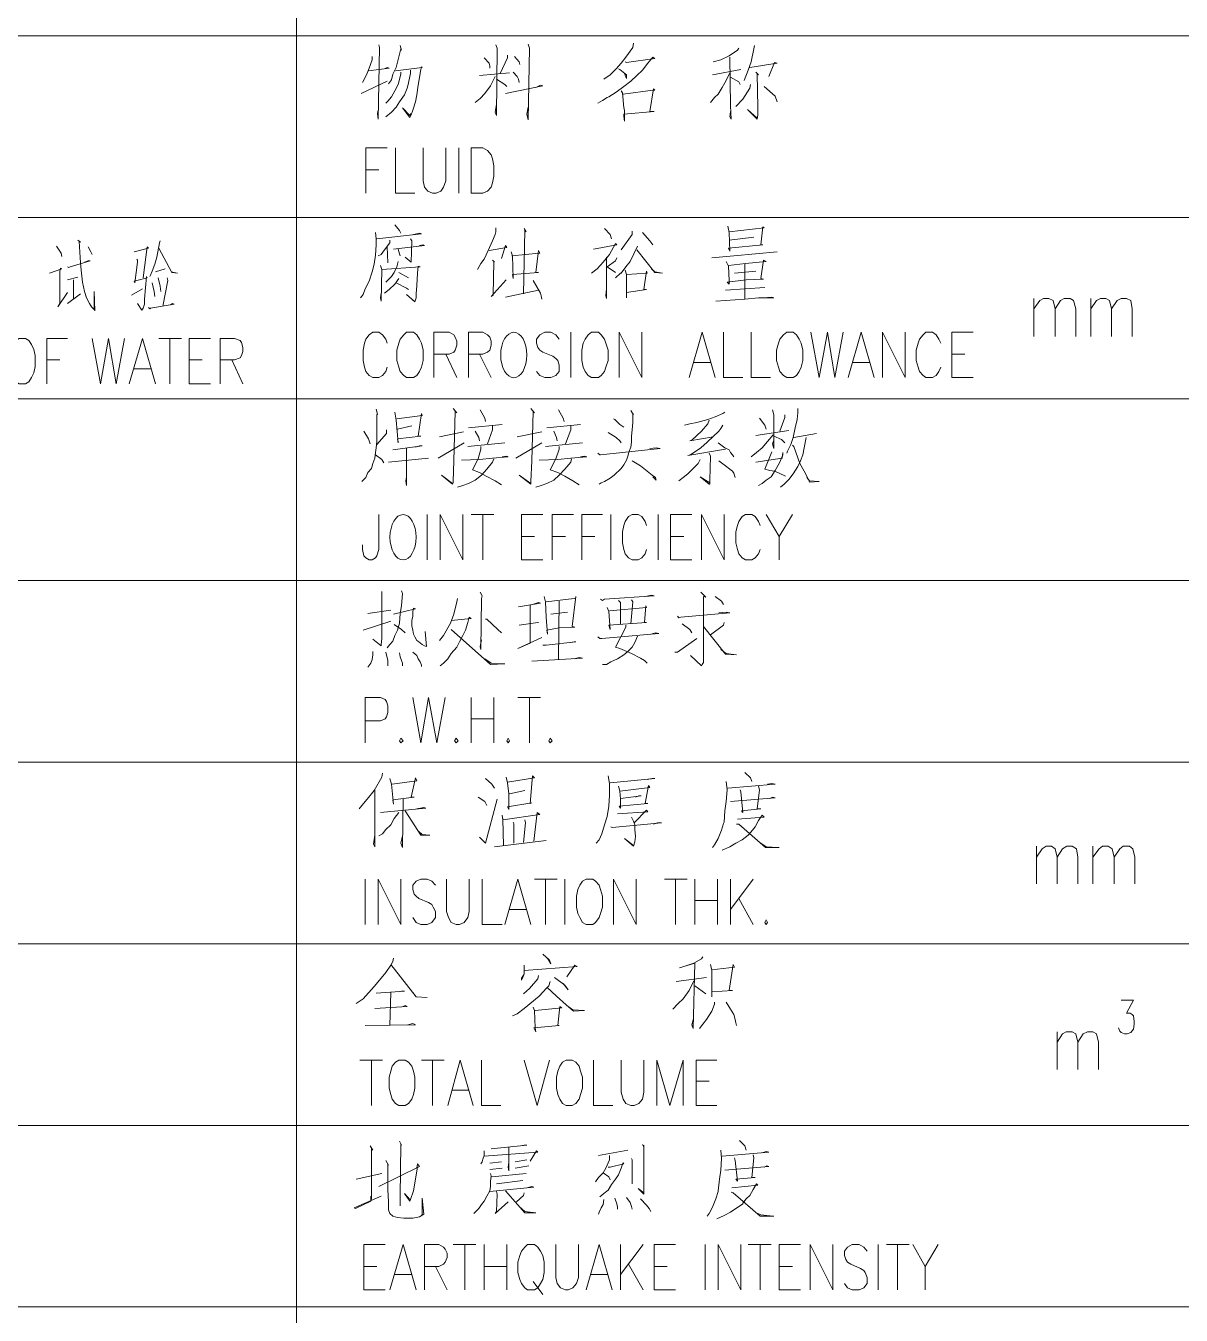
# Model space of a CAD drawing. Header units: millimetres. Extents: x 0 to 588, y 0 to 874.
# Drawn here: x 516.41 to 551.97, y 716.66 to 756.34 of the extents above; entities that cross this region are included whole.
import ezdxf

# ---------------------------------------------------------------- set-up
doc = ezdxf.new("R2010")
doc.units = ezdxf.units.MM
doc.layers.get('0').update_dxf_attribs({"lineweight": 18})

msp = doc.modelspace()

# ---------------------------------------------------------------- linework, layer by layer
at = {"color": 6, "lineweight": 0}
for points in [[(524.743, 806.344), (524.743, 677.777)], [(455.02, 756.031), (524.743, 756.031)], [(524.743, 756.031), (580.623, 756.031)], [(524.743, 756.031), (580.623, 756.031)], [(527.283, 755.755), (527.304, 755.671), (527.262, 753.469), (527.24, 753.639), (527.262, 753.745)], [(527.939, 755.734), (527.981, 755.586), (527.96, 755.629), (527.812, 755.057), (527.706, 754.845), (527.664, 754.676), (527.579, 754.549)], [(530.881, 755.755), (530.923, 755.65), (530.902, 753.576), (530.86, 753.682), (530.902, 753.914)], [(531.876, 755.777), (531.918, 755.65), (531.876, 753.448), (531.834, 753.618), (531.876, 753.83)], [(535.115, 755.798), (535.093, 755.671), (534.882, 755.374), (534.734, 755.184), (534.585, 755.015), (534.395, 754.824), (534.204, 754.697)], [(538.353, 755.65), (538.311, 755.586), (538.057, 755.417), (537.803, 755.29), (537.57, 755.226)], [(538.84, 755.734), (538.819, 755.629), (538.734, 755.226), (538.649, 754.973), (538.522, 754.655)], [(527.071, 755.396), (527.071, 755.29), (526.986, 755.036), (526.902, 754.824), (526.775, 754.591)], [(526.965, 754.951), (527.6, 755.036), (527.537, 755.057), (527.452, 755.015)], [(527.791, 754.951), (528.616, 755.057), (528.595, 755.078), (528.574, 754.994), (528.489, 754.507), (528.447, 754.211), (528.405, 753.999), (528.32, 753.745), (528.278, 753.597), (528.235, 753.512), (528.003, 753.808), (528.235, 753.576), (528.278, 753.639)], [(530.521, 755.354), (530.669, 755.184), (530.691, 755.1), (530.691, 755.036)], [(531.241, 755.438), (531.241, 755.354), (531.008, 754.866)], [(531.453, 755.396), (531.601, 755.226), (531.622, 755.142)], [(534.861, 755.226), (534.903, 755.205), (535.771, 755.332), (535.707, 755.374), (535.559, 755.184), (535.39, 754.973), (535.22, 754.803), (535.03, 754.634), (534.818, 754.465), (534.585, 754.295), (534.352, 754.147), (534.31, 754.126), (534.162, 754.041), (534.014, 753.956)], [(538.078, 755.374), (538.099, 753.872), (538.12, 753.469), (538.078, 753.533), (538.099, 753.703)], [(538.692, 755.057), (539.538, 755.184), (539.454, 755.205), (539.284, 754.782)], [(528.256, 754.973), (528.256, 754.866), (528.172, 754.485), (528.151, 754.422), (528.066, 754.211), (527.918, 753.999), (527.812, 753.83), (527.664, 753.682), (527.495, 753.533)], [(527.96, 754.909), (527.96, 754.845), (527.875, 754.528), (527.77, 754.337), (527.664, 754.147), (527.558, 754.02), (527.495, 753.956)], [(530.86, 754.782), (530.712, 754.485), (530.543, 754.253), (530.394, 754.105), (530.246, 753.977)], [(530.373, 754.803), (531.304, 754.888)], [(530.902, 754.697), (531.156, 754.528), (531.22, 754.465)], [(531.41, 754.909), (531.537, 754.782), (531.58, 754.697), (531.601, 754.591)], [(534.649, 755.015), (534.691, 754.994), (534.903, 754.824), (534.903, 754.719), (534.839, 754.866)], [(538.078, 754.888), (537.972, 754.655), (537.845, 754.443), (537.718, 754.232), (537.612, 754.126), (537.485, 753.977)], [(537.549, 754.824), (538.417, 754.994)], [(538.099, 754.761), (538.353, 754.612), (538.395, 754.528)], [(538.882, 754.909), (538.967, 754.824), (538.924, 754.845), (538.946, 753.83), (538.946, 753.597), (538.924, 753.469), (538.628, 753.766), (538.924, 753.491)], [(526.732, 754.253), (527.537, 754.634)], [(531.178, 754.253), (532.321, 754.485), (532.257, 754.507), (532.109, 754.443)], [(534.734, 754.337), (534.776, 754.274), (534.818, 753.808), (534.839, 753.745), (534.839, 753.406), (534.818, 753.554), (534.818, 753.618), (535.75, 753.703), (535.622, 753.703), (535.728, 754.401), (535.771, 754.359), (535.707, 754.359), (534.797, 754.232)], [(538.713, 754.528), (538.692, 754.422), (538.48, 754.083), (538.268, 753.851)], [(539.136, 754.465), (539.475, 754.168), (539.538, 753.999)], [(526.881, 751.184), (526.881, 752.58), (527.537, 752.58)], [(527.791, 752.58), (527.791, 751.184), (528.384, 751.184)], [(528.638, 752.58), (528.638, 751.565), (528.68, 751.374), (528.786, 751.247), (528.934, 751.184), (529.04, 751.184), (529.188, 751.247), (529.273, 751.374), (529.336, 751.565), (529.336, 752.58)], [(529.738, 752.58), (529.738, 751.184)], [(526.881, 751.904), (527.283, 751.904)], [(479.235, 750.443), (524.743, 750.443)], [(527.177, 749.977), (527.198, 749.787), (527.198, 749.596), (527.177, 749.279), (527.135, 749.004), (527.071, 748.77), (526.986, 748.475), (526.86, 748.241), (526.796, 748.072), (526.711, 747.966)], [(527.219, 749.787), (528.595, 749.935), (528.532, 749.956), (528.341, 749.913)], [(527.77, 750.21), (527.918, 750.041), (527.96, 749.956)], [(530.881, 750.125), (530.881, 749.999), (530.86, 749.913), (530.775, 749.723), (530.648, 749.427), (530.521, 749.152), (530.415, 749.024), (530.31, 748.834)], [(531.749, 750.104), (531.812, 749.999), (531.77, 750.041), (531.728, 748.093)], [(534.226, 750.104), (534.395, 749.913), (534.437, 749.787)], [(535.072, 750.019), (535.072, 749.913), (534.734, 749.448)], [(535.39, 749.977), (535.622, 749.723), (535.707, 749.596)], [(538.014, 750.168), (538.057, 749.977), (538.078, 749.405), (538.035, 749.49), (539.094, 749.596), (539.03, 749.596), (539.094, 750.147), (539.136, 750.125), (538.057, 749.999)], [(517.356, 749.554), (517.462, 749.405), (517.504, 749.342), (517.525, 749.236)], [(518.012, 749.744), (518.096, 749.681), (518.054, 749.702), (518.096, 749.046), (518.118, 748.813), (518.16, 748.453), (518.223, 748.157), (518.287, 747.966), (518.372, 747.797), (518.435, 747.691), (518.52, 747.606), (518.541, 747.564), (518.52, 748.157), (518.52, 747.627)], [(518.329, 749.533), (518.414, 749.384), (518.456, 749.3)], [(519.747, 749.384), (520.192, 749.49), (520.15, 749.533), (520.023, 748.58)], [(520.552, 749.723), (520.531, 749.659), (520.446, 749.215), (520.383, 749.004), (520.298, 748.792), (520.255, 748.665), (520.234, 748.623)], [(527.621, 749.744), (527.621, 749.659), (527.452, 749.448), (527.346, 749.3), (527.262, 749.258)], [(527.537, 749.533), (527.558, 749.046)], [(527.727, 749.469), (528.68, 749.575), (528.638, 749.596), (528.532, 749.575)], [(528.256, 749.787), (528.299, 749.723), (528.278, 749.067), (528.087, 749.215)], [(530.669, 749.427), (531.22, 749.512), (531.178, 749.575), (531.051, 749.173)], [(533.887, 749.469), (534.606, 749.596), (534.564, 749.639), (534.374, 749.3), (534.183, 749.067), (533.993, 748.855), (533.823, 748.729)], [(535.241, 749.554), (535.009, 749.088), (534.882, 748.919), (534.734, 748.729), (534.712, 748.729), (534.564, 748.58)], [(538.057, 749.744), (538.819, 749.829)], [(517.694, 748.919), (517.737, 748.898), (517.779, 748.919), (518.393, 749.11), (518.329, 749.11), (518.223, 749.067)], [(519.832, 749.152), (519.853, 749.13), (519.853, 749.067), (519.769, 748.432), (519.747, 748.475), (519.832, 748.495), (520.15, 748.58), (520.129, 748.623), (520.065, 747.924), (520.065, 747.776), (520.023, 747.649), (519.98, 747.586), (519.853, 747.797)], [(520.51, 749.49), (520.912, 748.75), (521.081, 748.729), (520.89, 748.77)], [(527.875, 749.469), (527.918, 749.321), (527.939, 749.258)], [(530.775, 749.13), (530.839, 749.067), (530.818, 749.088), (530.797, 748.051), (530.733, 748.009), (531.199, 748.516)], [(531.347, 749.384), (531.389, 749.258), (531.41, 748.559), (531.389, 748.686), (532.193, 748.75), (532.109, 748.75), (532.193, 749.427), (532.236, 749.342), (532.215, 749.342), (531.368, 749.258)], [(534.289, 749.215), (534.289, 747.945), (534.268, 748.03), (534.289, 748.241)], [(534.606, 749.194), (534.564, 749.11), (534.31, 748.919), (534.564, 748.75)], [(535.22, 749.448), (535.771, 748.75), (536.004, 748.729), (535.771, 748.77), (535.665, 748.855)], [(537.528, 749.194), (538.205, 749.258), (539.538, 749.384)], [(537.972, 749.088), (538.035, 748.94), (538.057, 748.495), (538.057, 748.39), (537.993, 748.453), (538.586, 748.516), (539.115, 748.538), (539.03, 748.559), (539.115, 749.13), (539.2, 749.088), (538.565, 749.024), (538.035, 748.961)], [(517.144, 748.729), (517.525, 748.855), (517.483, 748.876), (517.462, 748.792), (517.462, 747.797), (517.398, 747.691), (517.694, 748.135)], [(520.7, 748.855), (520.404, 748.77)], [(527.325, 748.961), (527.367, 748.834), (527.346, 747.861), (527.325, 747.966), (527.346, 748.115)], [(527.367, 748.834), (528.553, 748.919), (528.489, 748.94), (528.468, 748.729), (528.447, 748.347), (528.426, 748.093), (528.426, 747.966), (528.384, 747.84), (528.13, 748.072), (528.362, 747.861)], [(527.875, 749.088), (527.833, 748.919), (527.749, 748.75), (527.664, 748.623), (527.495, 748.453)], [(527.897, 748.75), (528.193, 748.58)], [(534.861, 748.813), (534.903, 748.686), (534.903, 747.966), (534.903, 748.135), (535.517, 748.221), (535.432, 748.221), (535.517, 748.792), (535.538, 748.729), (534.903, 748.686)], [(538.226, 748.729), (538.882, 748.792)], [(538.543, 749.024), (538.543, 747.924)], [(517.694, 748.516), (518.012, 748.601)], [(517.885, 748.516), (517.885, 747.945)], [(520.298, 748.432), (520.361, 748.157), (520.383, 748.009)], [(520.488, 748.58), (520.552, 748.326), (520.573, 748.157)], [(520.764, 748.58), (520.785, 748.495), (520.636, 747.712)], [(527.897, 748.559), (527.77, 748.39), (527.6, 748.221), (527.452, 748.115)], [(527.812, 748.432), (528.13, 748.262), (528.193, 748.221)], [(532.024, 748.495), (532.257, 748.115), (532.278, 748.03), (532.299, 747.924)], [(517.694, 747.797), (518.096, 748.093)], [(519.663, 748.051), (520.001, 748.241)], [(531.178, 747.987), (532.193, 748.199)], [(537.654, 747.861), (538.543, 747.924), (538.967, 747.966), (539.433, 747.966), (539.369, 747.987), (539.094, 747.966)], [(537.951, 748.199), (539.157, 748.284)], [(547.433, 747.945), (547.433, 746.781)], [(547.433, 747.627), (547.624, 747.882), (547.73, 747.945), (547.899, 747.945), (548.026, 747.882), (548.09, 747.627), (548.09, 746.781)], [(548.09, 747.627), (548.259, 747.882), (548.365, 747.945), (548.555, 747.945), (548.661, 747.882), (548.725, 747.627), (548.725, 746.781)], [(549.19, 747.945), (549.19, 746.781)], [(549.19, 747.627), (549.36, 747.882), (549.487, 747.945), (549.656, 747.945), (549.762, 747.882), (549.825, 747.627), (549.825, 746.781)], [(549.825, 747.627), (549.995, 747.882), (550.122, 747.945), (550.291, 747.945), (550.418, 747.882), (550.46, 747.627), (550.46, 746.781)], [(520.192, 747.67), (520.234, 747.627), (520.255, 747.649), (520.975, 747.776), (520.933, 747.797), (520.869, 747.755)], [(527.537, 746.569), (527.495, 746.697), (527.389, 746.823), (527.283, 746.908), (527.092, 746.908), (526.986, 746.823), (526.881, 746.697), (526.838, 746.569), (526.796, 746.358), (526.796, 746.04), (526.838, 745.829), (526.881, 745.701), (526.986, 745.575), (527.092, 745.511), (527.283, 745.511), (527.389, 745.575), (527.495, 745.701), (527.537, 745.829)], [(528.976, 745.511), (528.976, 746.908), (529.442, 746.908), (529.59, 746.823), (529.632, 746.76), (529.675, 746.633), (529.675, 746.506), (529.632, 746.358), (529.59, 746.294), (529.442, 746.23), (528.976, 746.23)], [(530.034, 745.511), (530.034, 746.908), (530.479, 746.908), (530.627, 746.823), (530.691, 746.76), (530.733, 746.633), (530.733, 746.506), (530.691, 746.358), (530.627, 746.294), (530.479, 746.23), (530.034, 746.23)], [(532.828, 746.697), (532.723, 746.823), (532.574, 746.908), (532.384, 746.908), (532.236, 746.823), (532.13, 746.697), (532.13, 746.569), (532.172, 746.442), (532.236, 746.358), (532.321, 746.294), (532.638, 746.167), (532.723, 746.104), (532.786, 746.04), (532.828, 745.892), (532.828, 745.701), (532.723, 745.575), (532.574, 745.511), (532.384, 745.511), (532.236, 745.575), (532.13, 745.701)], [(533.188, 746.908), (533.188, 745.511)], [(534.67, 745.511), (534.67, 746.908), (535.369, 745.511), (535.369, 746.908)], [(536.829, 745.511), (537.231, 746.908), (537.633, 745.511)], [(537.887, 746.908), (537.887, 745.511), (538.48, 745.511)], [(538.734, 746.908), (538.734, 745.511), (539.327, 745.511)], [(540.576, 746.908), (540.83, 745.511), (541.083, 746.908), (541.316, 745.511), (541.57, 746.908)], [(541.718, 745.511), (542.121, 746.908), (542.523, 745.511)], [(542.777, 745.511), (542.777, 746.908), (543.475, 745.511), (543.475, 746.908)], [(544.576, 746.569), (544.513, 746.697), (544.428, 746.823), (544.322, 746.908), (544.11, 746.908), (544.026, 746.823), (543.92, 746.697), (543.878, 746.569), (543.814, 746.358), (543.814, 746.04), (543.878, 745.829), (543.92, 745.701), (544.026, 745.575), (544.11, 745.511), (544.322, 745.511), (544.428, 745.575), (544.513, 745.701), (544.576, 745.829)], [(544.915, 745.511), (544.915, 746.908), (545.571, 746.908)], [(517.059, 745.32), (517.059, 746.718), (517.694, 746.718)], [(518.456, 746.718), (518.71, 745.32), (518.964, 746.718), (519.197, 745.32), (519.451, 746.718)], [(519.599, 745.32), (520.001, 746.718), (520.404, 745.32)], [(520.51, 746.718), (521.208, 746.718)], [(520.848, 746.718), (520.848, 745.32)], [(521.441, 745.32), (521.441, 746.718), (522.097, 746.718)], [(522.393, 745.32), (522.393, 746.718), (522.838, 746.718), (523.007, 746.654), (523.049, 746.59), (523.092, 746.442), (523.092, 746.315), (523.049, 746.188), (523.007, 746.125), (522.838, 746.061), (522.393, 746.061)], [(517.059, 746.061), (517.462, 746.061)], [(521.441, 746.061), (521.843, 746.061)], [(522.753, 746.061), (523.092, 745.32)], [(529.336, 746.23), (529.675, 745.511)], [(530.373, 746.23), (530.733, 745.511)], [(536.977, 745.977), (537.485, 745.977)], [(541.867, 745.977), (542.375, 745.977)], [(544.915, 746.23), (545.317, 746.23)], [(519.747, 745.786), (520.255, 745.786)], [(521.441, 745.32), (522.097, 745.32)], [(544.915, 745.511), (545.571, 745.511)], [(455.02, 744.855), (524.743, 744.855)], [(524.743, 744.855), (580.623, 744.855)], [(524.743, 744.855), (580.623, 744.855)], [(527.198, 744.537), (527.24, 744.389), (527.219, 744.368), (527.219, 743.543), (527.198, 743.352), (527.177, 743.204), (527.156, 743.034), (527.092, 742.865), (527.05, 742.717), (526.944, 742.59), (526.881, 742.442), (526.754, 742.315)], [(527.77, 744.452), (527.812, 744.198), (527.875, 743.5), (527.854, 743.627), (528.574, 743.712), (528.489, 743.712), (528.595, 744.41), (528.616, 744.347), (527.833, 744.241)], [(529.569, 744.558), (529.675, 744.431), (529.632, 744.474), (529.59, 742.95), (529.569, 742.315), (529.569, 742.273), (529.548, 742.23), (529.209, 742.505), (529.548, 742.251)], [(530.394, 744.516), (530.543, 744.262), (530.564, 744.157)], [(531.961, 744.558), (532.067, 744.431), (532.024, 744.474), (531.982, 742.95), (531.961, 742.315), (531.961, 742.23), (531.601, 742.505), (531.961, 742.251)], [(532.807, 744.516), (532.956, 744.262), (532.977, 744.157)], [(535.03, 744.495), (535.115, 744.368), (535.093, 744.389), (535.093, 744.135), (535.072, 743.902), (535.051, 743.712), (535.051, 743.521), (535.03, 743.373), (534.987, 743.246), (534.945, 743.098), (534.903, 742.971), (534.818, 742.823), (534.734, 742.717), (534.522, 742.505), (534.395, 742.42), (534.226, 742.315), (534.12, 742.273), (534.056, 742.23)], [(537.93, 744.452), (537.866, 744.41), (537.633, 744.305), (537.4, 744.22), (537.062, 744.135), (536.85, 744.093), (536.681, 744.051)], [(539.39, 744.516), (539.433, 744.368), (539.433, 743.331), (539.39, 743.479), (539.433, 743.585)], [(539.771, 744.368), (539.771, 744.283), (539.623, 743.86)], [(540.173, 744.558), (540.173, 744.431), (540.152, 744.22), (540.089, 743.966), (540.025, 743.669), (539.962, 743.458), (539.856, 743.246), (539.835, 743.183)], [(527.854, 743.923), (528.299, 744.029)], [(530.034, 743.966), (531.072, 744.072)], [(530.775, 744.029), (530.775, 743.902), (530.627, 743.479)], [(532.447, 743.966), (533.485, 744.072)], [(533.188, 744.029), (533.188, 743.902), (533.019, 743.479)], [(534.501, 744.241), (534.543, 744.22), (534.691, 744.072), (534.818, 743.987)], [(537.866, 744.051), (537.803, 743.944), (537.739, 743.86), (537.379, 743.521), (537.189, 743.352), (536.871, 743.14), (536.787, 743.119), (537.951, 743.309)], [(537.443, 744.198), (537.4, 744.093), (537.21, 743.86), (536.914, 743.585), (536.85, 743.563), (537.57, 743.691)], [(538.988, 744.262), (539.157, 744.051), (539.2, 743.923)], [(526.817, 743.86), (526.965, 743.627), (526.986, 743.563), (527.008, 743.479)], [(527.516, 743.902), (527.516, 743.797), (527.219, 743.458)], [(529.145, 743.691), (529.886, 743.839)], [(530.246, 743.86), (530.352, 743.669), (530.373, 743.563)], [(531.537, 743.691), (532.299, 743.839)], [(532.659, 743.86), (532.744, 743.669), (532.765, 743.563)], [(534.331, 743.818), (534.585, 743.669), (534.691, 743.563), (534.734, 743.5)], [(539.411, 743.754), (539.242, 743.543), (539.073, 743.352), (538.903, 743.204), (538.734, 743.077)], [(538.882, 743.733), (539.898, 743.881)], [(539.433, 743.712), (539.665, 743.606), (539.771, 743.5)], [(540.427, 743.669), (540.364, 743.352), (540.322, 743.14), (540.258, 742.95), (540.173, 742.78), (540.025, 742.548), (539.898, 742.379), (539.75, 742.23), (539.644, 742.145)], [(540.046, 743.669), (540.745, 743.797)], [(527.706, 743.289), (528.616, 743.415), (528.532, 743.415), (528.405, 743.373)], [(528.13, 743.331), (528.13, 742.188), (528.108, 742.336), (528.13, 742.463)], [(529.103, 743.034), (529.908, 743.5)], [(530.013, 743.394), (531.156, 743.5)], [(530.415, 743.394), (530.415, 743.309), (530.331, 743.014), (530.162, 742.674), (530.373, 742.59), (530.585, 742.484), (530.86, 742.336), (531.051, 742.209)], [(531.495, 743.034), (532.299, 743.5)], [(532.405, 743.394), (533.548, 743.5)], [(532.828, 743.394), (532.828, 743.309), (532.723, 743.014), (532.553, 742.674), (532.786, 742.59), (532.998, 742.484), (533.252, 742.336), (533.442, 742.209)], [(534.014, 743.183), (534.077, 743.14), (534.098, 743.14), (535.94, 743.331), (535.813, 743.352), (535.622, 743.331)], [(537.443, 743.183), (537.485, 743.098), (537.464, 742.357), (537.464, 742.23), (537.443, 742.23), (537.168, 742.463), (537.464, 742.273)], [(537.718, 743.5), (537.93, 743.352), (538.057, 743.289), (538.099, 743.204), (538.163, 743.14), (538.205, 743.077)], [(538.882, 742.908), (539.687, 743.034), (539.708, 743.204), (539.708, 743.14), (539.623, 742.908), (539.475, 742.654), (539.348, 742.463), (539.2, 742.357), (539.073, 742.251), (538.967, 742.188)], [(539.369, 743.225), (539.157, 742.696), (539.306, 742.654), (539.454, 742.633), (539.602, 742.569), (539.792, 742.484)], [(540.004, 743.437), (540.046, 743.394), (540.237, 742.865), (540.364, 742.633), (540.512, 742.357), (540.533, 742.294), (540.83, 742.315), (540.533, 742.336), (540.448, 742.442)], [(527.177, 743.14), (527.367, 742.992), (527.431, 742.886)], [(527.579, 742.908), (528.807, 743.034)], [(530.818, 743.014), (530.775, 742.908), (530.606, 742.696), (530.437, 742.505), (530.246, 742.357), (530.034, 742.251), (529.865, 742.188), (529.696, 742.145)], [(529.823, 742.971), (530.373, 742.992), (530.775, 743.034), (531.262, 743.077), (531.22, 743.098), (531.072, 743.077)], [(533.21, 743.014), (533.188, 742.908), (532.998, 742.696), (532.828, 742.505), (532.659, 742.357), (532.447, 742.251), (532.278, 742.188), (532.109, 742.145)], [(532.215, 742.971), (532.786, 742.992), (533.188, 743.034), (533.675, 743.077), (533.612, 743.098), (533.485, 743.077)], [(535.072, 742.95), (535.326, 742.802), (535.538, 742.633), (535.686, 742.505), (535.792, 742.442), (535.813, 742.357), (535.707, 742.463)], [(537.168, 742.992), (537.104, 742.865), (536.914, 742.674), (536.787, 742.548), (536.639, 742.442), (536.511, 742.336)], [(537.739, 742.95), (537.951, 742.802), (538.078, 742.696), (538.163, 742.633), (538.205, 742.569), (538.247, 742.442)], [(527.283, 741.299), (527.283, 740.219), (527.219, 740.029), (527.177, 739.965), (527.071, 739.902), (526.986, 739.902), (526.881, 739.965), (526.817, 740.029), (526.775, 740.219), (526.775, 740.368)], [(528.764, 741.299), (528.764, 739.902)], [(529.167, 739.902), (529.167, 741.299), (529.865, 739.902), (529.865, 741.299)], [(530.119, 741.299), (530.818, 741.299)], [(530.479, 741.299), (530.479, 739.902)], [(531.664, 739.902), (531.664, 741.299), (532.321, 741.299)], [(532.617, 739.902), (532.617, 741.299), (533.273, 741.299)], [(533.527, 739.902), (533.527, 741.299), (534.162, 741.299)], [(534.416, 741.299), (534.416, 739.902)], [(535.517, 740.96), (535.474, 741.087), (535.369, 741.236), (535.263, 741.299), (535.072, 741.299), (534.966, 741.236), (534.861, 741.087), (534.818, 740.96), (534.776, 740.769), (534.776, 740.431), (534.818, 740.219), (534.861, 740.092), (534.966, 739.965), (535.072, 739.902), (535.263, 739.902), (535.369, 739.965), (535.474, 740.092), (535.517, 740.219)], [(535.876, 741.299), (535.876, 739.902)], [(536.258, 739.902), (536.258, 741.299), (536.914, 741.299)], [(537.21, 739.902), (537.21, 741.299), (537.909, 739.902), (537.909, 741.299)], [(539.009, 740.96), (538.967, 741.087), (538.861, 741.236), (538.755, 741.299), (538.565, 741.299), (538.459, 741.236), (538.353, 741.087), (538.311, 740.96), (538.268, 740.769), (538.268, 740.431), (538.311, 740.219), (538.353, 740.092), (538.459, 739.965), (538.565, 739.902), (538.755, 739.902), (538.861, 739.965), (538.967, 740.092), (539.009, 740.219)], [(539.2, 741.299), (539.602, 740.622), (539.602, 739.902)], [(540.004, 741.299), (539.602, 740.622)], [(531.664, 740.622), (532.067, 740.622)], [(532.617, 740.622), (533.019, 740.622)], [(533.527, 740.622), (533.929, 740.622)], [(536.258, 740.622), (536.66, 740.622)], [(531.664, 739.902), (532.321, 739.902)], [(536.258, 739.902), (536.914, 739.902)], [(524.743, 739.267), (466.64, 739.267)], [(524.743, 739.267), (580.623, 739.267)], [(524.743, 739.267), (580.623, 739.267)], [(527.367, 738.928), (527.367, 737.489), (527.346, 737.298), (527.346, 737.256), (527.092, 737.468)], [(527.981, 738.949), (528.003, 738.865), (527.981, 738.484), (527.939, 738.251), (527.918, 737.955), (527.854, 737.743), (527.77, 737.573), (527.706, 737.404), (527.621, 737.298), (527.537, 737.193)], [(530.394, 738.907), (530.458, 738.801), (530.437, 738.716), (530.415, 737.15), (530.394, 737.235), (530.437, 737.447)], [(534.098, 738.696), (534.162, 738.653), (534.226, 738.696), (535.75, 738.801), (535.665, 738.822), (535.474, 738.78)], [(537.189, 738.907), (537.337, 738.759), (537.274, 738.78), (537.274, 736.748), (537.231, 736.684), (537.21, 736.642), (536.871, 736.959)], [(527.727, 738.23), (528.405, 738.399), (528.341, 738.42), (528.32, 738.314), (528.32, 738.166), (528.299, 738.039), (528.299, 737.87), (528.32, 737.743), (528.341, 737.616), (528.384, 737.531), (528.447, 737.426), (528.51, 737.383), (528.616, 737.298), (528.68, 737.256), (528.743, 737.235), (528.701, 737.701)], [(529.696, 738.716), (529.675, 738.61), (529.59, 738.23), (529.484, 737.955), (529.273, 737.573), (529.145, 737.426)], [(531.58, 738.462), (532.257, 738.568), (532.193, 738.59), (532.067, 738.547), (531.939, 738.505), (531.939, 737.341), (531.558, 737.172), (532.299, 737.51)], [(532.363, 738.78), (532.405, 738.61), (532.426, 738.145), (532.469, 737.616), (532.447, 737.743), (532.828, 737.807), (533.315, 737.828), (533.231, 737.848), (533.337, 738.78), (533.337, 738.737), (533.294, 738.716), (532.426, 738.61)], [(532.828, 738.632), (532.807, 736.833)], [(534.31, 738.441), (534.352, 738.314), (534.395, 737.764), (534.352, 737.891), (535.517, 737.976), (535.453, 737.976), (535.495, 738.484), (535.517, 738.441), (534.374, 738.336)], [(534.649, 738.653), (534.712, 738.59), (534.712, 737.912)], [(535.051, 738.674), (535.093, 738.61), (535.03, 737.933)], [(537.633, 738.78), (537.824, 738.632), (537.887, 738.526)], [(526.796, 737.743), (527.643, 738.018)], [(526.944, 738.251), (527.643, 738.357)], [(529.505, 738.039), (530.119, 738.102), (530.056, 738.145), (530.013, 737.976), (529.95, 737.743), (529.865, 737.573), (529.759, 737.383), (529.675, 737.213), (529.505, 737.023), (529.399, 736.854), (529.273, 736.727), (529.167, 736.642)], [(530.564, 738.081), (530.606, 738.081), (530.945, 737.764), (531.051, 737.658)], [(532.574, 738.23), (533.082, 738.293)], [(536.469, 738.166), (536.511, 738.124), (536.575, 738.145), (538.078, 738.272), (537.972, 738.293), (537.739, 738.272)], [(527.749, 737.912), (527.981, 737.764), (528.087, 737.658)], [(529.505, 737.764), (530.712, 736.684), (531.156, 736.705), (531.135, 736.705), (530.733, 736.727), (530.543, 736.854)], [(532.193, 737.976), (532.172, 737.976), (531.601, 737.891)], [(534.014, 737.531), (534.077, 737.489), (534.141, 737.489), (535.898, 737.637), (535.792, 737.658), (535.644, 737.616)], [(534.882, 737.891), (534.882, 737.828), (534.564, 737.213), (534.691, 737.172), (535.051, 737.023), (535.326, 736.875), (535.453, 736.812), (535.538, 736.727)], [(536.617, 737.933), (536.85, 737.764), (536.914, 737.658)], [(537.274, 737.848), (537.951, 737.002), (538.289, 736.981), (537.972, 737.023), (537.803, 737.15)], [(537.909, 737.976), (537.887, 737.891), (537.485, 737.594)], [(532.321, 737.277), (532.426, 737.277), (533.337, 737.383), (533.294, 737.383), (533.167, 737.362)], [(535.241, 737.552), (535.157, 737.362), (535.072, 737.213), (534.945, 737.087), (534.818, 736.981), (534.628, 736.854), (534.416, 736.769), (534.289, 736.684), (534.162, 736.684)], [(536.385, 737.065), (536.469, 737.065), (537.062, 737.489)], [(527.092, 737.087), (527.092, 736.981), (527.071, 736.833), (527.029, 736.727), (526.944, 736.6)], [(527.495, 737.065), (527.558, 736.812), (527.558, 736.642)], [(527.918, 737.044), (527.939, 736.918), (527.981, 736.812), (528.003, 736.727), (528.003, 736.642)], [(528.32, 737.065), (528.447, 736.959), (528.489, 736.854), (528.553, 736.769), (528.595, 736.663), (528.595, 736.621)], [(531.982, 736.79), (533.548, 736.875), (533.442, 736.896), (533.294, 736.854)], [(526.86, 734.272), (526.86, 735.669), (527.325, 735.669), (527.473, 735.605), (527.516, 735.541), (527.558, 735.415), (527.558, 735.203), (527.516, 735.076), (527.473, 735.012), (527.325, 734.949), (526.86, 734.949)], [(528.32, 735.669), (528.574, 734.272), (528.807, 735.669), (529.061, 734.272), (529.315, 735.669)], [(530.119, 735.669), (530.119, 734.272)], [(530.818, 735.669), (530.818, 734.272)], [(531.558, 735.669), (532.257, 735.669)], [(531.918, 735.669), (531.918, 734.272)], [(530.119, 735.012), (530.818, 735.012)], [(466.64, 733.679), (524.743, 733.679)], [(524.743, 733.679), (538.713, 733.679)], [(524.743, 733.679), (580.623, 733.679)], [(527.389, 733.34), (527.367, 733.213), (527.135, 732.811), (526.923, 732.536), (526.754, 732.346), (526.669, 732.24)], [(531.199, 733.213), (531.241, 733.044), (531.283, 732.705), (531.283, 732.218), (531.241, 732.303), (531.982, 732.43), (531.939, 732.409), (532.003, 733.255), (532.067, 733.192), (531.241, 733.065)], [(534.331, 733.255), (534.374, 733.023), (534.374, 732.663), (534.352, 732.324), (534.31, 732.007), (534.226, 731.752), (534.141, 731.478), (534.056, 731.287), (533.971, 731.181)], [(538.543, 733.361), (538.713, 733.192), (538.755, 733.086)], [(527.621, 733.171), (527.664, 733.001), (527.727, 732.387), (527.706, 732.515), (528.362, 732.6), (528.278, 732.6), (528.405, 733.192), (528.447, 733.107), (527.685, 733.001)], [(530.564, 733.171), (530.754, 733.001), (530.839, 732.875)], [(534.395, 733.044), (535.771, 733.171), (535.686, 733.171), (535.538, 733.149)], [(534.649, 732.938), (534.691, 732.79), (534.712, 732.536), (534.712, 732.26), (534.67, 732.324), (535.559, 732.409), (535.474, 732.409), (535.58, 732.959), (535.622, 732.895), (534.691, 732.79)], [(537.972, 733.086), (537.993, 732.832), (537.972, 732.472), (537.93, 732.176), (537.909, 731.837), (537.887, 731.795), (537.824, 731.583), (537.718, 731.329), (537.612, 731.139), (537.549, 731.054)], [(538.014, 732.875), (539.475, 733.001), (539.369, 733.023), (539.242, 733.001)], [(538.395, 732.832), (538.417, 732.769), (538.48, 732.134), (538.438, 732.176), (539.03, 732.24), (538.924, 732.24), (538.988, 732.832), (538.967, 732.938)], [(527.156, 732.832), (527.156, 731.076), (527.114, 731.16), (527.156, 731.435)], [(528.024, 732.557), (528.003, 731.054), (527.96, 731.181), (528.003, 731.414)], [(530.331, 732.6), (530.543, 732.472), (530.606, 732.346)], [(530.373, 731.372), (530.564, 731.181), (530.923, 732.536)], [(531.304, 732.705), (531.77, 732.811)], [(534.712, 732.557), (535.347, 732.641), (535.284, 732.641), (535.178, 732.6)], [(538.099, 732.472), (539.475, 732.578), (539.39, 732.6), (539.306, 732.557)], [(527.897, 732.134), (527.749, 731.943), (527.643, 731.752), (527.495, 731.605), (527.389, 731.478), (527.283, 731.414)], [(527.325, 732.134), (528.722, 732.26), (528.659, 732.282), (528.447, 732.24)], [(528.087, 732.176), (528.574, 731.435), (528.849, 731.435), (528.616, 731.457), (528.51, 731.541)], [(532.045, 731.244), (532.151, 732.134), (532.236, 732.07), (531.093, 731.901), (531.072, 732.049), (531.093, 731.922), (531.114, 731.118)], [(534.628, 732.091), (535.559, 732.155), (535.517, 732.197), (535.136, 731.816)], [(538.311, 731.922), (539.136, 731.986), (539.073, 732.049), (538.967, 731.88), (538.861, 731.689), (538.776, 731.583), (538.649, 731.435), (538.459, 731.287), (538.268, 731.181), (538.078, 731.076), (537.845, 730.969)], [(531.432, 731.181), (531.432, 731.795), (531.41, 731.837)], [(531.77, 731.901), (531.791, 731.816), (531.728, 731.202)], [(534.416, 731.689), (534.458, 731.668), (535.982, 731.816), (535.855, 731.816), (535.728, 731.774)], [(535.051, 731.986), (535.115, 731.858), (535.157, 731.752), (535.157, 731.605), (535.178, 731.393), (535.157, 731.223), (535.115, 731.097), (534.839, 731.329), (535.115, 731.118)], [(538.289, 731.774), (538.353, 731.774), (539.178, 731.054), (539.602, 731.054), (539.581, 731.054), (539.2, 731.076), (539.03, 731.181)], [(530.839, 731.076), (532.426, 731.266)], [(547.518, 731.097), (547.518, 729.933)], [(547.518, 730.758), (547.688, 731.012), (547.814, 731.097), (547.984, 731.097), (548.09, 731.012), (548.153, 730.758), (548.153, 729.933)], [(548.153, 730.758), (548.322, 731.012), (548.449, 731.097), (548.619, 731.097), (548.746, 731.012), (548.788, 730.758), (548.788, 729.933)], [(549.254, 731.097), (549.254, 729.933)], [(549.254, 730.758), (549.444, 731.012), (549.55, 731.097), (549.72, 731.097), (549.846, 731.012), (549.91, 730.758), (549.91, 729.933)], [(549.91, 730.758), (550.079, 731.012), (550.185, 731.097), (550.376, 731.097), (550.481, 731.012), (550.545, 730.758), (550.545, 729.933)], [(526.86, 730.08), (526.86, 728.683)], [(527.262, 728.683), (527.262, 730.08), (527.96, 728.683), (527.96, 730.08)], [(529.019, 729.89), (528.913, 730.017), (528.764, 730.08), (528.574, 730.08), (528.426, 730.017), (528.32, 729.89), (528.32, 729.763), (528.362, 729.615), (528.426, 729.551), (528.51, 729.488), (528.807, 729.361), (528.913, 729.297), (528.955, 729.212), (529.019, 729.085), (529.019, 728.895), (528.913, 728.747), (528.764, 728.683), (528.574, 728.683), (528.426, 728.747), (528.32, 728.895)], [(529.357, 730.08), (529.357, 729.085), (529.421, 728.895), (529.505, 728.747), (529.654, 728.683), (529.759, 728.683), (529.908, 728.747), (530.013, 728.895), (530.056, 729.085), (530.056, 730.08)], [(530.458, 730.08), (530.458, 728.683), (531.072, 728.683)], [(531.156, 728.683), (531.558, 730.08), (531.961, 728.683)], [(532.067, 730.08), (532.765, 730.08)], [(532.405, 730.08), (532.405, 728.683)], [(532.998, 730.08), (532.998, 728.683)], [(534.501, 728.683), (534.501, 730.08), (535.199, 728.683), (535.199, 730.08)], [(536.067, 730.08), (536.765, 730.08)], [(536.406, 730.08), (536.406, 728.683)], [(536.998, 730.08), (536.998, 728.683)], [(537.697, 730.08), (537.697, 728.683)], [(538.099, 730.08), (538.099, 728.683)], [(538.798, 730.08), (538.099, 729.149)], [(536.998, 729.424), (537.697, 729.424)], [(538.353, 729.488), (538.798, 728.683)], [(531.304, 729.149), (531.812, 729.149)], [(455.02, 728.091), (524.743, 728.091)], [(524.743, 728.091), (580.623, 728.091)], [(538.713, 728.091), (580.623, 728.091)], [(532.321, 727.774), (532.532, 727.583), (532.574, 727.477), (532.469, 727.646)], [(537.252, 727.688), (537.21, 727.625), (536.977, 727.498), (536.66, 727.393), (536.533, 727.35), (536.998, 727.498), (536.956, 725.487), (536.914, 725.593), (536.956, 725.762)], [(527.727, 727.646), (527.706, 727.54), (527.643, 727.434), (527.495, 727.202), (527.304, 726.969), (527.135, 726.779), (526.796, 726.398), (526.584, 726.25)], [(527.643, 727.456), (528.426, 726.461), (528.764, 726.44), (528.426, 726.461), (528.32, 726.588)], [(531.749, 727.434), (531.749, 727.18), (531.707, 727.054), (531.664, 726.969), (531.664, 727.033), (531.749, 727.159)], [(531.749, 727.265), (533.379, 727.393), (533.315, 727.434), (533.061, 727.075)], [(537.485, 727.456), (537.528, 727.265), (537.528, 726.461), (537.528, 726.609), (538.163, 726.651), (538.057, 726.651), (538.184, 727.456), (538.226, 727.371), (537.528, 727.287)], [(532.553, 726.927), (532.511, 726.799), (532.447, 726.736), (532.215, 726.482), (531.749, 726.101), (531.537, 725.932), (531.389, 725.869)], [(532.193, 727.117), (532.172, 727.011), (531.918, 726.715), (531.728, 726.545)], [(532.68, 727.054), (532.998, 726.821), (533.104, 726.673), (532.956, 726.863)], [(536.977, 726.948), (536.829, 726.651), (536.639, 726.398), (536.49, 726.25), (536.321, 726.08)], [(536.427, 726.927), (537.358, 727.054)], [(527.198, 726.567), (528.066, 726.63), (527.981, 726.63), (527.897, 726.609)], [(527.643, 726.588), (527.621, 725.572)], [(532.447, 726.758), (532.744, 726.482), (533.04, 726.207), (533.273, 726.016), (533.612, 726.037), (533.252, 726.059), (533.104, 726.165)], [(536.998, 726.799), (537.337, 726.545)], [(527.156, 726.101), (528.151, 726.165), (528.087, 726.186), (528.024, 726.165)], [(532.024, 726.144), (532.067, 726.037), (532.088, 725.508), (532.109, 725.381), (532.045, 725.508), (532.828, 725.572), (532.786, 725.572), (532.85, 726.165), (532.913, 726.122), (532.088, 726.037)], [(537.612, 726.291), (537.612, 726.228), (537.528, 726.016), (537.358, 725.762), (537.252, 725.615), (537.146, 725.487)], [(537.972, 726.291), (538.099, 726.08), (538.205, 725.91), (538.247, 725.762), (538.268, 725.657), (538.289, 725.572)], [(550.122, 726.355), (550.503, 726.355), (550.291, 725.953), (550.397, 725.953), (550.46, 725.91), (550.503, 725.869), (550.524, 725.699), (550.524, 725.615), (550.503, 725.466), (550.418, 725.361), (550.312, 725.318), (550.227, 725.318), (550.122, 725.361), (550.079, 725.402), (550.037, 725.508)], [(526.86, 725.572), (528.405, 725.593), (528.32, 725.636), (528.172, 725.593)], [(548.153, 725.381), (548.153, 724.217)], [(548.153, 725.064), (548.322, 725.318), (548.428, 725.381), (548.619, 725.381), (548.725, 725.318), (548.788, 725.064), (548.788, 724.217)], [(548.788, 725.064), (548.957, 725.318), (549.085, 725.381), (549.254, 725.381), (549.36, 725.318), (549.423, 725.064), (549.423, 724.217)], [(526.69, 724.513), (527.389, 724.513)], [(527.05, 724.513), (527.05, 723.116)], [(528.595, 724.513), (529.294, 724.513)], [(528.934, 724.513), (528.934, 723.116)], [(529.399, 723.116), (529.78, 724.513), (530.183, 723.116)], [(530.437, 724.513), (530.437, 723.116), (531.029, 723.116)], [(531.749, 724.513), (532.151, 723.116), (532.532, 724.513)], [(533.887, 724.513), (533.887, 723.116), (534.48, 723.116)], [(534.734, 724.513), (534.734, 723.519), (534.797, 723.307), (534.882, 723.18), (535.03, 723.116), (535.136, 723.116), (535.284, 723.18), (535.39, 723.307), (535.432, 723.519), (535.432, 724.513)], [(535.834, 723.116), (535.834, 724.513), (536.236, 723.116), (536.639, 724.513), (536.639, 723.116)], [(537.041, 723.116), (537.041, 724.513), (537.676, 724.513)], [(537.041, 723.858), (537.443, 723.858)], [(529.548, 723.582), (530.034, 723.582)], [(537.041, 723.116), (537.676, 723.116)], [(524.743, 722.503), (466.64, 722.503)], [(524.743, 722.503), (580.623, 722.503)], [(527.008, 721.868), (527.092, 721.741), (527.05, 721.783), (527.05, 720.217), (527.029, 720.323), (527.029, 720.175), (526.563, 719.941), (526.521, 719.963), (527.346, 720.323)], [(527.918, 722.016), (527.981, 721.889), (527.96, 721.91), (527.939, 720.323), (527.939, 720.026), (527.939, 720.259)], [(530.733, 721.783), (531.834, 721.889), (531.749, 721.889), (531.643, 721.868)], [(531.283, 721.826), (531.283, 721.106), (531.262, 721.212), (531.283, 721.36)], [(534.035, 721.572), (534.945, 721.741)], [(535.39, 721.91), (535.432, 721.846), (535.432, 721.889), (535.432, 720.386), (535.263, 720.555), (535.432, 720.429)], [(537.803, 721.741), (537.824, 721.487), (537.803, 721.127), (537.76, 720.852), (537.718, 720.492), (537.718, 720.471), (537.654, 720.238), (537.549, 719.984), (537.443, 719.794), (537.379, 719.709)], [(538.374, 722.037), (538.543, 721.868), (538.586, 721.741)], [(527.495, 721.423), (527.579, 721.275), (527.558, 721.317), (527.558, 720.534), (527.579, 720.154), (527.579, 719.899), (527.621, 719.794), (527.706, 719.709), (527.854, 719.666), (528.045, 719.645), (528.32, 719.645), (528.532, 719.687), (528.659, 719.772), (528.616, 720.259), (528.616, 719.751), (528.595, 719.73)], [(530.521, 721.719), (530.521, 721.572), (530.479, 721.466), (530.458, 721.381), (530.415, 721.317)], [(530.521, 721.551), (532.172, 721.677), (532.13, 721.719), (531.939, 721.402)], [(531.051, 721.381), (530.691, 721.338)], [(531.834, 721.444), (531.474, 721.381)], [(534.374, 721.572), (534.374, 721.444), (534.268, 721.19), (534.183, 721.043), (534.035, 720.894), (533.95, 720.767)], [(534.331, 721.212), (534.395, 721.212), (534.818, 721.317), (534.797, 721.36), (534.734, 721.19), (534.649, 720.979), (534.564, 720.852), (534.437, 720.683), (534.331, 720.513), (534.204, 720.408), (534.077, 720.301)], [(535.051, 721.487), (535.072, 721.444), (535.072, 720.704), (535.072, 720.937)], [(537.845, 721.551), (539.284, 721.677), (539.2, 721.698), (539.073, 721.656)], [(538.226, 721.508), (538.247, 721.423), (538.311, 720.788), (538.268, 720.852), (538.861, 720.894), (538.755, 720.894), (538.819, 721.508), (538.798, 721.593)], [(526.584, 720.852), (527.367, 721.021)], [(527.283, 720.619), (528.532, 721.233), (528.468, 721.317), (528.447, 721.19), (528.468, 721.212), (528.341, 720.492), (528.256, 720.217), (528.235, 720.175), (528.066, 720.408), (528.235, 720.217)], [(530.712, 721.021), (530.733, 720.937), (530.712, 720.788), (530.712, 720.619), (530.691, 720.492), (530.606, 720.323), (530.521, 720.175), (530.437, 720.069), (530.352, 719.941), (530.204, 719.794)], [(530.691, 721.148), (531.072, 721.19)], [(530.754, 720.915), (531.812, 721.021)], [(531.474, 721.19), (531.897, 721.254)], [(534.183, 721.043), (534.352, 720.915), (534.395, 720.83)], [(537.93, 721.127), (539.284, 721.233), (539.221, 721.254), (539.136, 721.212)], [(530.691, 720.471), (532.045, 720.598), (531.982, 720.619), (531.834, 720.577)], [(531.707, 720.809), (530.902, 720.704)], [(538.141, 720.577), (538.946, 720.661), (538.903, 720.704), (538.798, 720.534), (538.692, 720.344), (538.586, 720.238), (538.48, 720.111), (538.48, 720.09), (538.099, 719.836), (537.909, 719.73), (537.676, 719.624)], [(530.902, 720.471), (530.923, 720.386), (530.902, 719.857), (530.86, 719.794), (531.262, 720.154)], [(531.178, 720.492), (531.77, 719.815), (532.109, 719.815), (531.77, 719.857), (531.601, 720.005)], [(531.749, 720.429), (531.728, 720.344), (531.516, 720.154)], [(534.204, 720.217), (534.183, 720.069), (534.12, 719.963), (534.056, 719.836), (534.035, 719.772)], [(534.543, 720.259), (534.606, 720.09), (534.628, 719.984), (534.628, 719.92)], [(534.903, 720.28), (535.009, 720.132), (535.051, 720.005), (535.072, 719.92)], [(535.326, 720.238), (535.517, 720.048), (535.601, 719.941), (535.644, 719.857)], [(538.12, 720.449), (538.184, 720.429), (539.009, 719.709), (539.433, 719.709), (539.411, 719.709), (539.03, 719.751), (538.861, 719.836)], [(526.817, 717.444), (526.817, 718.841), (527.473, 718.841)], [(527.621, 717.444), (528.024, 718.841), (528.426, 717.444)], [(528.68, 717.444), (528.68, 718.841), (529.124, 718.841), (529.273, 718.756), (529.315, 718.693), (529.378, 718.566), (529.378, 718.439), (529.315, 718.291), (529.273, 718.227), (529.124, 718.163), (528.68, 718.163)], [(529.569, 718.841), (530.267, 718.841)], [(529.929, 718.841), (529.929, 717.444)], [(530.521, 718.841), (530.521, 717.444)], [(531.22, 718.841), (531.22, 717.444)], [(532.723, 718.841), (532.723, 717.825), (532.765, 717.634), (532.871, 717.508), (533.019, 717.444), (533.104, 717.444), (533.252, 717.508), (533.358, 717.634), (533.421, 717.825), (533.421, 718.841)], [(533.654, 717.444), (534.056, 718.841), (534.458, 717.444)], [(534.712, 718.841), (534.712, 717.444)], [(535.411, 718.841), (534.712, 717.909)], [(535.75, 717.444), (535.75, 718.841), (536.406, 718.841)], [(537.316, 718.841), (537.316, 717.444)], [(537.718, 717.444), (537.718, 718.841), (538.417, 717.444), (538.417, 718.841)], [(538.649, 718.841), (539.348, 718.841)], [(539.009, 718.841), (539.009, 717.444)], [(539.602, 717.444), (539.602, 718.841), (540.258, 718.841)], [(540.554, 717.444), (540.554, 718.841), (541.253, 717.444), (541.253, 718.841)], [(542.311, 718.629), (542.205, 718.756), (542.057, 718.841), (541.846, 718.841), (541.697, 718.756), (541.613, 718.629), (541.613, 718.502), (541.655, 718.375), (541.697, 718.291), (541.803, 718.227), (542.1, 718.1), (542.205, 718.037), (542.248, 717.973), (542.311, 717.825), (542.311, 717.634), (542.205, 717.508), (542.057, 717.444), (541.846, 717.444), (541.697, 717.508), (541.613, 717.634)], [(542.65, 718.841), (542.65, 717.444)], [(542.904, 718.841), (543.602, 718.841)], [(543.242, 718.841), (543.242, 717.444)], [(543.708, 718.841), (544.089, 718.163), (544.089, 717.444)], [(544.491, 718.841), (544.089, 718.163)], [(526.817, 718.163), (527.219, 718.163)], [(529.019, 718.163), (529.378, 717.444)], [(530.521, 718.163), (531.22, 718.163)], [(534.966, 718.227), (535.411, 717.444)], [(535.75, 718.163), (536.152, 718.163)], [(539.602, 718.163), (540.004, 718.163)], [(527.77, 717.909), (528.278, 717.909)], [(533.802, 717.909), (534.31, 717.909)], [(526.817, 717.444), (527.473, 717.444)], [(532.024, 717.698), (532.321, 717.296)], [(535.75, 717.444), (536.406, 717.444)], [(539.602, 717.444), (540.258, 717.444)], [(466.64, 716.915), (524.743, 716.915)], [(524.743, 716.915), (580.623, 716.915)]]:
    msp.add_lwpolyline(points, dxfattribs=at)
for points in [[(530.119, 751.184), (530.119, 752.58), (530.479, 752.58), (530.627, 752.496), (530.733, 752.369), (530.775, 752.242), (530.818, 752.03), (530.818, 751.713), (530.775, 751.501), (530.733, 751.374), (530.627, 751.247), (530.479, 751.184)], [(524.743, 750.443), (580.623, 750.443)], [(528.13, 746.908), (528.045, 746.823), (527.939, 746.697), (527.897, 746.569), (527.833, 746.358), (527.833, 746.04), (527.897, 745.829), (527.939, 745.701), (528.045, 745.575), (528.13, 745.511), (528.341, 745.511), (528.447, 745.575), (528.532, 745.701), (528.595, 745.829), (528.638, 746.04), (528.638, 746.358), (528.595, 746.569), (528.532, 746.697), (528.447, 746.823), (528.341, 746.908)], [(533.823, 746.908), (533.717, 746.823), (533.633, 746.697), (533.569, 746.569), (533.527, 746.358), (533.527, 746.04), (533.569, 745.829), (533.633, 745.701), (533.717, 745.575), (533.823, 745.511), (534.035, 745.511), (534.12, 745.575), (534.226, 745.701), (534.268, 745.829), (534.331, 746.04), (534.331, 746.358), (534.268, 746.569), (534.226, 746.697), (534.12, 746.823), (534.035, 746.908)], [(539.835, 746.908), (539.729, 746.823), (539.623, 746.697), (539.581, 746.569), (539.517, 746.358), (539.517, 746.04), (539.581, 745.829), (539.623, 745.701), (539.729, 745.575), (539.835, 745.511), (540.025, 745.511), (540.131, 745.575), (540.216, 745.701), (540.279, 745.829), (540.322, 746.04), (540.322, 746.358), (540.279, 746.569), (540.216, 746.697), (540.131, 746.823), (540.025, 746.908)], [(516.213, 746.718), (516.107, 746.654), (516.001, 746.527), (515.959, 746.379), (515.895, 746.188), (515.895, 745.849), (515.959, 745.659), (516.001, 745.511), (516.107, 745.384), (516.213, 745.32), (516.403, 745.32), (516.509, 745.384), (516.594, 745.511), (516.657, 745.659), (516.699, 745.849), (516.699, 746.188), (516.657, 746.379), (516.594, 746.527), (516.509, 746.654), (516.403, 746.718)], [(527.96, 734.419), (527.918, 734.335), (527.96, 734.272), (528.024, 734.335)], [(529.654, 734.419), (529.611, 734.335), (529.654, 734.272), (529.717, 734.335)], [(531.262, 734.419), (531.22, 734.335), (531.262, 734.272), (531.304, 734.335)], [(532.553, 734.419), (532.511, 734.335), (532.553, 734.272), (532.617, 734.335)], [(533.654, 730.08), (533.548, 730.017), (533.463, 729.89), (533.4, 729.763), (533.358, 729.551), (533.358, 729.212), (533.4, 729.022), (533.463, 728.895), (533.548, 728.747), (533.654, 728.683), (533.866, 728.683), (533.95, 728.747), (534.056, 728.895), (534.098, 729.022), (534.162, 729.212), (534.162, 729.551), (534.098, 729.763), (534.056, 729.89), (533.95, 730.017), (533.866, 730.08)], [(539.2, 728.832), (539.157, 728.747), (539.2, 728.683), (539.242, 728.747)], [(527.897, 724.513), (527.791, 724.45), (527.685, 724.323), (527.643, 724.175), (527.6, 723.984), (527.6, 723.646), (527.643, 723.455), (527.685, 723.307), (527.791, 723.18), (527.897, 723.116), (528.087, 723.116), (528.193, 723.18), (528.299, 723.307), (528.341, 723.455), (528.384, 723.646), (528.384, 723.984), (528.341, 724.175), (528.299, 724.323), (528.193, 724.45), (528.087, 724.513)], [(533.04, 724.513), (532.934, 724.45), (532.85, 724.323), (532.786, 724.175), (532.744, 723.984), (532.744, 723.646), (532.786, 723.455), (532.85, 723.307), (532.934, 723.18), (533.04, 723.116), (533.231, 723.116), (533.337, 723.18), (533.442, 723.307), (533.485, 723.455), (533.548, 723.646), (533.548, 723.984), (533.485, 724.175), (533.442, 724.323), (533.337, 724.45), (533.231, 724.513)], [(531.855, 718.841), (531.77, 718.756), (531.664, 718.629), (531.622, 718.502), (531.558, 718.291), (531.558, 717.973), (531.622, 717.762), (531.664, 717.634), (531.77, 717.508), (531.855, 717.444), (532.067, 717.444), (532.172, 717.508), (532.257, 717.634), (532.321, 717.762), (532.363, 717.973), (532.363, 718.291), (532.321, 718.502), (532.257, 718.629), (532.172, 718.756), (532.067, 718.841)]]:
    msp.add_lwpolyline(points, close=True, dxfattribs=at)
for centre, major_axis, ratio in [((531.432, 746.209), (0, 0.699), 0.575758), ((528.024, 740.6), (0, 0.698), 0.575903)]:
    msp.add_ellipse(centre, major_axis=major_axis, ratio=ratio, dxfattribs=at)

doc.saveas('drawing.dxf')
